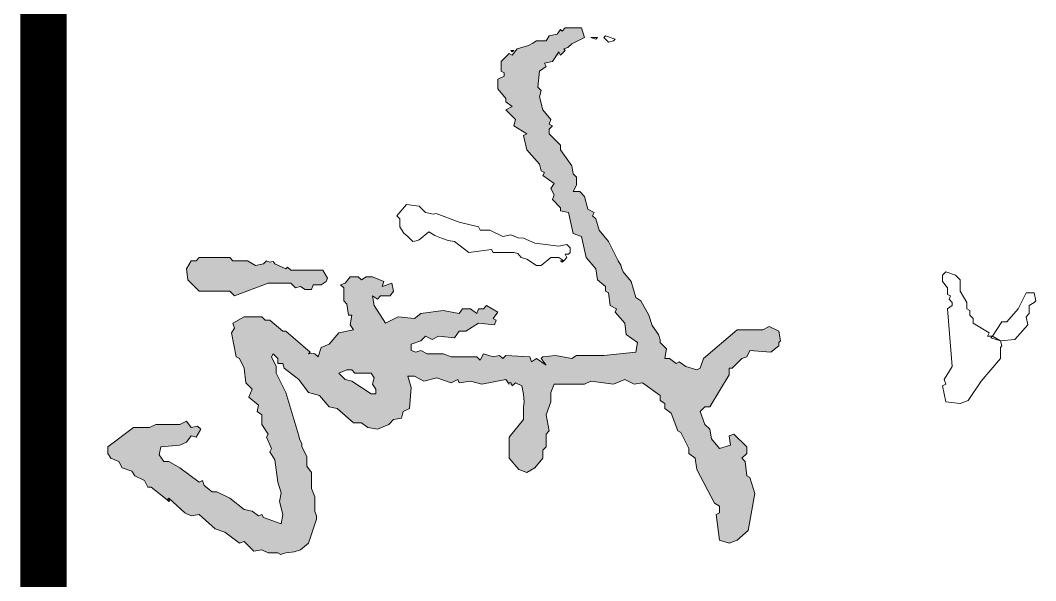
# Model space of a CAD drawing. Extents: x 1188826 to 1909461, y 608442 to 1651179.
# Drawn here: x 1331012.1 to 1331165.1, y 622544.8 to 622629.2 of the extents above; entities that cross this region are included whole.
import ezdxf

# ---------------------------------------------------------------- set-up
doc = ezdxf.new("R2010")
doc.units = 0
doc.header["$LTSCALE"] = 1000
doc.header["$MEASUREMENT"] = 0
doc.layers.add('图框', color=140, linetype='Continuous')
doc.layers.add('签名', color=7, linetype='Continuous', lineweight=18)

# ---------------------------------------------------------------- blocks, each defined once
blk = doc.blocks.new('tq123')
at = {"layer": '签名'}
h = blk.add_hatch(color=2, dxfattribs=at)
h.dxf.hatch_style = 1
h.paths.add_polyline_path([(-1198.37, 8068.4), (-1194.74, 8068.4), (-1191.11, 8073.24), (-1177.8, 8078.08), (-1176.59, 8080.5), (-1164.5, 8086.54), (-1160.87, 8086.54), (-1157.24, 8091.38), (-1148.77, 8092.59), (-1123.37, 8105.9), (-1120.95, 8109.53), (-1116.11, 8109.53), (-1114.91, 8107.11), (-1095.55, 8109.53), (-1093.13, 8116.78), (-1095.55, 8122.83), (-1102.81, 8131.3), (-1130.63, 8136.14), (-1142.73, 8132.51), (-1143.94, 8130.09), (-1154.82, 8128.88), (-1157.24, 8126.46), (-1160.87, 8130.09), (-1165.71, 8130.09), (-1175.39, 8120.41), (-1174.18, 8116.78), (-1166.92, 8117.99), (-1164.5, 8109.53), (-1171.76, 8103.48), (-1179.01, 8102.27), (-1182.64, 8098.64), (-1192.32, 8095.01), (-1195.95, 8098.64), (-1195.95, 8102.27), (-1220.14, 8116.78), (-1224.98, 8116.78), (-1224.98, 8119.2), (-1232.24, 8126.46), (-1233.45, 8130.09), (-1238.28, 8132.51), (-1237.07, 8148.23), (-1241.91, 8154.28), (-1244.33, 8154.28), (-1245.54, 8155.49), (-1252.8, 8154.28), (-1256.43, 8147.02), (-1254.01, 8142.19), (-1254.01, 8122.83), (-1232.24, 8097.43), (-1224.98, 8095.01), (-1223.77, 8092.59), (-1226.19, 8084.13), (-1229.82, 8079.29), (-1228.61, 8076.87), (-1232.24, 8072.03), (-1232.24, 8068.4), (-1239.49, 8069.61), (-1244.33, 8064.77), (-1246.31, 8064.93), (-1250.38, 8063.56), (-1254.01, 8061.14), (-1257.19, 8058.94), (-1264.9, 8056.3), (-1275.78, 8050.26), (-1278.2, 8046.63), (-1290.3, 8043), (-1297.55, 8036.95), (-1299.31, 8036.16), (-1302.59, 8035.21), (-1306.02, 8033.32), (-1320.54, 8026.06), (-1329, 8018.81), (-1337.47, 8016.39), (-1339.89, 8013.97), (-1342.31, 8015.18), (-1344.73, 8010.34), (-1354.41, 8007.92), (-1358.03, 8004.29), (-1358.03, 7999.45), (-1362.87, 8001.87), (-1368.92, 8001.87), (-1371.34, 7999.45), (-1377.39, 7998.24), (-1389.48, 7989.78), (-1393.11, 7989.78), (-1401.58, 7981.31), (-1405.21, 7981.31), (-1407.63, 7983.73), (-1408.84, 7981.31), (-1412.47, 7982.52), (-1419.72, 7976.47), (-1429.4, 7974.05), (-1434.24, 7975.26), (-1436.66, 7972.84), (-1448.75, 7974.05), (-1452.38, 7978.89), (-1454.8, 7977.68), (-1456.01, 7983.73), (-1460.39, 7987.59), (-1460.85, 7989.78), (-1464.48, 7993.41), (-1465.69, 7992.2), (-1466.72, 7995.31), (-1469.32, 7998.24), (-1474.16, 8007.92), (-1481.41, 8005.5), (-1481.41, 7993.41), (-1478.99, 7990.99), (-1480.2, 7989.78), (-1476.58, 7987.36), (-1475.37, 7981.31), (-1471.74, 7978.89), (-1471.74, 7971.63), (-1469.57, 7968.39), (-1468.11, 7965.58), (-1465.69, 7957.12), (-1460.85, 7953.49), (-1462.06, 7951.07), (-1456.01, 7945.02), (-1448.75, 7945.02), (-1447.55, 7947.44), (-1445.13, 7947.44), (-1442.71, 7942.6), (-1435.45, 7942.6), (-1428.19, 7948.65), (-1425.77, 7948.65), (-1422.14, 7953.49), (-1419.72, 7948.65), (-1412.47, 7955.91), (-1407.63, 7954.7), (-1401.58, 7964.38), (-1400.37, 7961.96), (-1389.48, 7964.38), (-1378.6, 7974.05), (-1373.76, 7975.26), (-1372.55, 7977.68), (-1370.13, 7976.47), (-1364.08, 7984.94), (-1360.45, 7982.52), (-1355.62, 7984.94), (-1351.99, 7983.73), (-1345.94, 7989.78), (-1343.52, 7989.78), (-1342.31, 7995.82), (-1326.59, 7999.45), (-1324.17, 8005.5), (-1308.44, 8009.13), (-1299.97, 8016.39), (-1291.51, 8017.6), (-1286.67, 8023.65), (-1283.04, 8023.65), (-1281.83, 8026.06), (-1272.15, 8027.27), (-1269.73, 8032.11), (-1267.31, 8030.9), (-1258.85, 8038.16), (-1250.38, 8039.37), (-1244.33, 8047.84), (-1237.07, 8046.63), (-1234.66, 8022.44), (-1234.66, 8001.87), (-1232.24, 7998.24), (-1234.66, 7986.15), (-1233.45, 7976.47), (-1232.24, 7975.26), (-1227.4, 7978.89), (-1232.24, 7971.63), (-1229.82, 7968), (-1233.45, 7966.79), (-1234.66, 7948.65), (-1232.24, 7946.23), (-1234.66, 7943.81), (-1233.45, 7938.97), (-1235.87, 7931.72), (-1231.03, 7929.3), (-1233.45, 7926.88), (-1233.45, 7907.52), (-1235.87, 7901.48), (-1235.87, 7889.38), (-1238.28, 7884.54), (-1237.07, 7880.91), (-1238.28, 7877.28), (-1243.12, 7877.28), (-1245.54, 7884.54), (-1249.17, 7888.17), (-1246.75, 7893.01), (-1249.17, 7897.85), (-1247.96, 7909.94), (-1252.8, 7913.57), (-1252.8, 7918.41), (-1258.85, 7928.09), (-1257.64, 7940.18), (-1261.27, 7941.39), (-1262.48, 7938.97), (-1267.31, 7942.6), (-1272.15, 7934.14), (-1269.73, 7931.72), (-1269.73, 7928.09), (-1266.11, 7926.88), (-1269.73, 7922.04), (-1269.73, 7915.99), (-1266.11, 7913.57), (-1268.52, 7901.48), (-1266.11, 7884.54), (-1262.48, 7879.7), (-1263.69, 7867.61), (-1258.85, 7857.93), (-1272.15, 7849.46), (-1279.41, 7848.25), (-1276.99, 7851.88), (-1279.41, 7854.3), (-1279.41, 7861.56), (-1283.04, 7863.98), (-1289.09, 7862.77), (-1286.67, 7855.51), (-1290.3, 7856.72), (-1293.93, 7848.25), (-1293.93, 7843.42), (-1291.51, 7839.79), (-1293.93, 7837.37), (-1293.93, 7831.32), (-1289.09, 7827.69), (-1287.88, 7824.06), (-1285.46, 7826.48), (-1275.78, 7826.48), (-1273.36, 7828.9), (-1264.9, 7830.11), (-1264.9, 7832.53), (-1257.64, 7831.32), (-1254.01, 7833.74), (-1251.59, 7822.85), (-1243.12, 7815.59), (-1240.7, 7809.55), (-1233.45, 7807.13), (-1235.87, 7804.71), (-1236.12, 7803.41), (-1237.2, 7800.94), (-1237.07, 7801.08), (-1235.87, 7799.87), (-1237.2, 7800.94), (-1252.8, 7782.94), (-1252.8, 7780.52), (-1261.27, 7770.84), (-1261.27, 7767.21), (-1263.69, 7764.79), (-1263.69, 7751.49), (-1258.85, 7743.02), (-1255.22, 7744.23), (-1251.59, 7741.81), (-1233.45, 7745.44), (-1232.24, 7747.86), (-1224.98, 7751.49), (-1214.09, 7752.7), (-1209.25, 7757.53), (-1203.21, 7755.11), (-1197.16, 7762.37), (-1192.32, 7761.16), (-1189.9, 7764.79), (-1182.64, 7764.79), (-1175.39, 7769.63), (-1172.97, 7768.42), (-1164.5, 7772.05), (-1162.08, 7770.84), (-1156.03, 7774.47), (-1140.31, 7776.71), (-1140.31, 7776.89), (-1140.16, 7776.74), (-1139.1, 7776.89), (-1131.11, 7779.42), (-1124.58, 7778.1), (-1114.91, 7780.52), (-1107.65, 7779.31), (-1112.49, 7766), (-1114.91, 7764.79), (-1113.7, 7762.37), (-1117.32, 7757.53), (-1118.53, 7751.49), (-1127, 7740.6), (-1131.84, 7730.92), (-1131.84, 7727.29), (-1136.68, 7721.25), (-1140.31, 7720.04), (-1139.1, 7717.62), (-1149.98, 7703.1), (-1154.82, 7694.63), (-1154.82, 7691.01), (-1159.66, 7687.38), (-1165.71, 7688.59), (-1166.92, 7703.1), (-1169.34, 7707.94), (-1174.18, 7711.57), (-1172.97, 7715.2), (-1179.01, 7718.83), (-1181.43, 7716.41), (-1180.22, 7711.57), (-1185.06, 7707.94), (-1182.64, 7703.1), (-1182.64, 7684.96), (-1180.22, 7680.12), (-1180.22, 7668.02), (-1165.71, 7648.67), (-1160.87, 7648.67), (-1157.24, 7651.09), (-1154.82, 7657.14), (-1149.98, 7659.56), (-1147.56, 7666.81), (-1143.94, 7669.23), (-1140.31, 7676.49), (-1135.47, 7678.91), (-1135.47, 7681.33), (-1125.79, 7693.42), (-1127, 7694.63), (-1116.11, 7706.73), (-1113.7, 7711.57), (-1114.91, 7717.62), (-1104.02, 7729.71), (-1101.6, 7736.97), (-1093.13, 7747.86), (-1094.34, 7751.49), (-1087.08, 7758.74), (-1088.29, 7764.79), (-1085.87, 7769.63), (-1085.87, 7776.89), (-1084.68, 7779.19), (-1085.51, 7781.06), (-1085.87, 7782.94), (-1086.65, 7789.1), (-1088.29, 7793.82), (-1093.13, 7799.87), (-1111.28, 7805.92), (-1113.7, 7805.92), (-1116.96, 7804.75), (-1118.53, 7804.71), (-1128.21, 7804.71), (-1134.26, 7802.29), (-1146.35, 7802.29), (-1151.19, 7798.66), (-1158.45, 7798.66), (-1165.71, 7795.03), (-1166.58, 7794.81), (-1168.13, 7795.03), (-1171.88, 7793.08), (-1174.18, 7792.61), (-1206.83, 7782.94), (-1221.35, 7775.68), (-1226.19, 7775.68), (-1233.45, 7772.05), (-1235.87, 7773.26), (-1232.24, 7776.89), (-1228.61, 7776.89), (-1228.61, 7780.52), (-1224.98, 7781.73), (-1216.51, 7792.61), (-1206.83, 7799.87), (-1204.42, 7808.34), (-1195.95, 7815.59), (-1194.74, 7821.64), (-1183.85, 7833.74), (-1183.85, 7839.79), (-1180.22, 7844.62), (-1179.01, 7851.88), (-1182.64, 7860.35), (-1186.27, 7863.98), (-1187.48, 7870.03), (-1192.32, 7871.24), (-1194.74, 7876.07), (-1210.46, 7877.28), (-1218.93, 7874.86), (-1218.93, 7879.7), (-1215.3, 7886.96), (-1217.72, 7896.64), (-1214.09, 7907.52), (-1216.51, 7912.36), (-1214.09, 7913.57), (-1215.3, 7922.04), (-1212.88, 7930.51), (-1216.51, 7948.65), (-1212.88, 7951.07), (-1211.67, 7953.49), (-1214.09, 7955.91), (-1211.67, 7960.75), (-1205.35, 7961.9), (-1199.48, 7962.37), (-1195.95, 7961.96), (-1186.27, 7961.96), (-1172.97, 7951.07), (-1157.24, 7951.07), (-1148.77, 7958.33), (-1146.35, 7964.38), (-1149.98, 7970.42), (-1157.24, 7976.47), (-1163.29, 7976.47), (-1165.71, 7978.89), (-1175.39, 7978.89), (-1177.8, 7981.31), (-1189.9, 7978.89), (-1199.58, 7982.52), (-1206.83, 7982.52), (-1212.88, 7984.94), (-1212.88, 8007.92), (-1215.3, 8012.76), (-1212.88, 8029.69), (-1216.51, 8038.16), (-1212.88, 8045.42), (-1214.09, 8051.47), (-1204.42, 8064.77), (-1200.79, 8064.77)])
h.paths.add_polyline_path([(-1205.63, 7850.67), (-1205.63, 7847.04), (-1215.3, 7832.53), (-1216.51, 7827.69), (-1221.35, 7822.85), (-1223.77, 7828.9), (-1223.77, 7832.53), (-1221.35, 7834.95), (-1221.35, 7847.04), (-1217.72, 7849.46), (-1212.88, 7848.25), (-1209.25, 7850.67)], flags=16)
h = blk.add_hatch(color=2, dxfattribs=at)
h.dxf.hatch_style = 1
h.paths.add_polyline_path([(-1306.02, 7743.02), (-1308.44, 7740.6), (-1308.44, 7717.62), (-1306.02, 7715.2), (-1306.02, 7711.57), (-1299.97, 7707.94), (-1291.51, 7709.15), (-1283.04, 7717.62), (-1283.04, 7740.6), (-1279.41, 7744.23), (-1289.09, 7769.63), (-1289.09, 7786.56), (-1285.46, 7790.19), (-1286.67, 7793.82), (-1284.25, 7797.45), (-1284.25, 7802.29), (-1287.88, 7803.5), (-1287.88, 7809.55), (-1290.3, 7813.18), (-1292.72, 7814.38), (-1298.76, 7810.76), (-1298.76, 7786.56), (-1301.18, 7784.14), (-1299.97, 7782.94), (-1304.94, 7771.35), (-1304.81, 7770.84), (-1306.02, 7768.42), (-1303.6, 7766), (-1302.39, 7759.95), (-1306.02, 7753.9)])
at = {"layer": '图框', "const_width": 35}
blk.add_lwpolyline([(-6995.07, 7600.33), (4.93, 7600.33)], dxfattribs=at)
at = {"layer": '签名', "color": 2, "elevation": 9704994.47}
for points in [[(-1274.57, 8346.61), (-1275.78, 8347.82), (-1281.83, 8346.61), (-1281.83, 8340.56), (-1269.73, 8334.51), (-1260.06, 8326.05), (-1260.06, 8322.42), (-1249.17, 8315.16), (-1245.54, 8321.21), (-1246.75, 8332.09), (-1257.64, 8341.77), (-1263.69, 8340.56), (-1266.11, 8342.98), (-1272.15, 8342.98), (-1274.57, 8346.61)], [(-1240.7, 8321.21), (-1241.91, 8322.42), (-1245.54, 8321.21), (-1247.96, 8313.95), (-1249.17, 8315.16), (-1249.17, 8311.53), (-1251.59, 8312.74), (-1258.85, 8300.64), (-1262.48, 8300.64), (-1264.9, 8298.22), (-1268.52, 8298.22), (-1269.73, 8295.81), (-1274.57, 8295.81), (-1283.04, 8290.97), (-1291.51, 8290.97), (-1295.14, 8287.34), (-1297.55, 8280.08), (-1295.14, 8277.66), (-1290.3, 8277.66), (-1285.46, 8281.29), (-1280.62, 8281.29), (-1279.41, 8283.71), (-1276.99, 8282.5), (-1274.57, 8284.92), (-1272.15, 8284.92), (-1269.73, 8281.29), (-1226.19, 8284.92), (-1216.51, 8278.87), (-1212.88, 8280.08), (-1211.67, 8277.66), (-1199.58, 8280.08), (-1198.37, 8290.97), (-1200.79, 8297.02), (-1215.3, 8306.69), (-1232.24, 8321.21), (-1240.7, 8321.21)], [(-1244.33, 8154.28), (-1245.54, 8155.49), (-1252.8, 8154.28), (-1256.43, 8147.02), (-1254.01, 8142.19), (-1254.01, 8122.83), (-1232.24, 8097.43), (-1224.98, 8095.01), (-1223.77, 8092.59), (-1226.19, 8084.13), (-1229.82, 8079.29), (-1228.61, 8076.87), (-1232.24, 8072.03), (-1232.24, 8068.4), (-1239.49, 8069.61), (-1244.33, 8064.77), (-1246.31, 8064.93), (-1250.38, 8063.56), (-1254.01, 8061.14), (-1257.19, 8058.94), (-1264.9, 8056.3), (-1275.78, 8050.26), (-1278.2, 8046.63), (-1290.3, 8043), (-1297.55, 8036.95), (-1299.31, 8036.16), (-1302.59, 8035.21), (-1306.02, 8033.32), (-1320.54, 8026.06), (-1329, 8018.81), (-1337.47, 8016.39), (-1339.89, 8013.97), (-1342.31, 8015.18), (-1344.73, 8010.34), (-1354.41, 8007.92), (-1358.03, 8004.29), (-1358.03, 7999.45), (-1362.87, 8001.87), (-1368.92, 8001.87), (-1371.34, 7999.45), (-1377.39, 7998.24), (-1389.48, 7989.78), (-1393.11, 7989.78), (-1401.58, 7981.31), (-1405.21, 7981.31), (-1407.63, 7983.73), (-1408.84, 7981.31), (-1412.47, 7982.52), (-1419.72, 7976.47), (-1429.4, 7974.05), (-1434.24, 7975.26), (-1436.66, 7972.84), (-1448.75, 7974.05), (-1452.38, 7978.89), (-1454.8, 7977.68), (-1456.01, 7983.73), (-1463.27, 7988.57), (-1460.85, 7989.78), (-1464.48, 7993.41), (-1465.69, 7992.2), (-1466.72, 7995.31), (-1469.32, 7998.24), (-1474.16, 8007.92), (-1481.41, 8005.5), (-1481.41, 7993.41), (-1478.99, 7990.99), (-1480.2, 7989.78), (-1476.58, 7987.36), (-1475.37, 7981.31), (-1471.74, 7978.89), (-1471.74, 7971.63), (-1469.8, 7968.84), (-1468.11, 7965.58), (-1465.69, 7957.12), (-1460.85, 7953.49), (-1462.06, 7951.07), (-1456.01, 7945.02), (-1448.75, 7945.02), (-1447.55, 7947.44), (-1445.13, 7947.44), (-1442.71, 7942.6), (-1435.45, 7942.6), (-1428.19, 7948.65), (-1425.77, 7948.65), (-1422.14, 7953.49), (-1419.72, 7948.65), (-1412.47, 7955.91), (-1407.63, 7954.7), (-1401.58, 7964.38), (-1400.37, 7961.96), (-1389.48, 7964.38), (-1378.6, 7974.05), (-1373.76, 7975.26), (-1372.55, 7977.68), (-1370.13, 7976.47), (-1364.08, 7984.94), (-1360.45, 7982.52), (-1355.62, 7984.94), (-1351.99, 7983.73), (-1345.94, 7989.78), (-1343.52, 7989.78), (-1342.31, 7995.82), (-1326.59, 7999.45), (-1324.17, 8005.5), (-1308.44, 8009.13), (-1299.97, 8016.39), (-1291.51, 8017.6), (-1286.67, 8023.65), (-1283.04, 8023.65), (-1281.83, 8026.06), (-1272.15, 8027.27), (-1269.73, 8032.11), (-1267.31, 8030.9), (-1258.85, 8038.16), (-1250.38, 8039.37), (-1244.33, 8047.84), (-1237.07, 8046.63), (-1234.66, 8022.44), (-1234.66, 8001.87), (-1232.24, 7998.24), (-1234.66, 7986.15), (-1233.45, 7976.47), (-1232.24, 7975.26), (-1227.4, 7978.89), (-1232.24, 7971.63), (-1229.82, 7968), (-1233.45, 7966.79), (-1234.66, 7948.65), (-1232.24, 7946.23), (-1234.66, 7943.81), (-1233.45, 7938.97), (-1235.87, 7931.72), (-1231.03, 7929.3), (-1233.45, 7926.88), (-1233.45, 7907.52), (-1235.87, 7901.48), (-1235.87, 7889.38), (-1238.28, 7884.54), (-1237.07, 7880.91), (-1238.28, 7877.28), (-1243.12, 7877.28), (-1245.54, 7884.54), (-1249.17, 7888.17), (-1246.75, 7893.01), (-1249.17, 7897.85), (-1247.96, 7909.94), (-1252.8, 7913.57), (-1252.8, 7918.41), (-1258.85, 7928.09), (-1257.64, 7940.18), (-1261.27, 7941.39), (-1262.48, 7938.97), (-1267.31, 7942.6), (-1272.15, 7934.14), (-1269.73, 7931.72), (-1269.73, 7928.09), (-1266.11, 7926.88), (-1269.73, 7922.04), (-1269.73, 7915.99), (-1266.11, 7913.57), (-1268.52, 7901.48), (-1266.11, 7884.54), (-1262.48, 7879.7), (-1263.69, 7867.61), (-1258.85, 7857.93), (-1272.15, 7849.46), (-1279.41, 7848.25), (-1276.99, 7851.88), (-1279.41, 7854.3), (-1279.41, 7861.56), (-1283.04, 7863.98), (-1289.09, 7862.77), (-1286.67, 7855.51), (-1290.3, 7856.72), (-1293.93, 7848.25), (-1293.93, 7843.42), (-1291.51, 7839.79), (-1293.93, 7837.37), (-1293.93, 7831.32), (-1289.09, 7827.69), (-1287.88, 7824.06), (-1285.46, 7826.48), (-1275.78, 7826.48), (-1273.36, 7828.9), (-1264.9, 7830.11), (-1264.9, 7832.53), (-1257.64, 7831.32), (-1254.01, 7833.74), (-1251.59, 7822.85), (-1243.12, 7815.59), (-1240.7, 7809.55), (-1233.45, 7807.13), (-1235.87, 7804.71), (-1236.12, 7803.41), (-1235.87, 7799.87), (-1237.07, 7801.08), (-1252.8, 7782.94), (-1252.8, 7780.52), (-1261.27, 7770.84), (-1261.27, 7767.21), (-1263.69, 7764.79), (-1263.69, 7751.49), (-1258.85, 7743.02), (-1255.22, 7744.23), (-1251.59, 7741.81), (-1233.45, 7745.44), (-1232.24, 7747.86), (-1224.98, 7751.49), (-1214.09, 7752.7), (-1209.25, 7757.53), (-1203.21, 7755.11), (-1197.16, 7762.37), (-1192.32, 7761.16), (-1189.9, 7764.79), (-1182.64, 7764.79), (-1175.39, 7769.63), (-1172.97, 7768.42), (-1164.5, 7772.05), (-1162.08, 7770.84), (-1156.03, 7774.47), (-1139.1, 7776.89), (-1131.11, 7779.42), (-1124.58, 7778.1), (-1114.91, 7780.52), (-1107.65, 7779.31), (-1112.49, 7766), (-1114.91, 7764.79), (-1113.7, 7762.37), (-1117.32, 7757.53), (-1118.53, 7751.49), (-1127, 7740.6), (-1131.84, 7730.92), (-1131.84, 7727.29), (-1136.68, 7721.25), (-1140.31, 7720.04), (-1139.1, 7717.62), (-1149.98, 7703.1), (-1154.82, 7694.63), (-1154.82, 7691.01), (-1159.66, 7687.38), (-1165.71, 7688.59), (-1166.92, 7703.1), (-1169.34, 7707.94), (-1174.18, 7711.57), (-1172.97, 7715.2), (-1179.01, 7718.83), (-1181.43, 7716.41), (-1180.22, 7711.57), (-1185.06, 7707.94), (-1182.64, 7703.1), (-1182.64, 7684.96), (-1180.22, 7680.12), (-1180.22, 7668.02), (-1165.71, 7648.67), (-1160.87, 7648.67), (-1157.24, 7651.09), (-1154.82, 7657.14), (-1149.98, 7659.56), (-1147.56, 7666.81), (-1143.94, 7669.23), (-1140.31, 7676.49), (-1135.47, 7678.91), (-1135.47, 7681.33), (-1125.79, 7693.42), (-1127, 7694.63), (-1116.11, 7706.73), (-1113.7, 7711.57), (-1114.91, 7717.62), (-1104.02, 7729.71), (-1101.6, 7736.97), (-1093.13, 7747.86), (-1094.34, 7751.49), (-1087.08, 7758.74), (-1088.29, 7764.79), (-1085.87, 7769.63), (-1085.87, 7776.89), (-1084.68, 7779.19), (-1085.51, 7781.06), (-1085.87, 7782.94), (-1086.65, 7789.1), (-1088.29, 7793.82), (-1093.13, 7799.87), (-1111.28, 7805.92), (-1113.7, 7805.92), (-1116.96, 7804.75), (-1118.53, 7804.71), (-1128.21, 7804.71), (-1134.26, 7802.29), (-1146.35, 7802.29), (-1151.19, 7798.66), (-1158.45, 7798.66), (-1165.71, 7795.03), (-1166.58, 7794.81), (-1168.13, 7795.03), (-1171.88, 7793.08), (-1174.18, 7792.61), (-1206.83, 7782.94), (-1221.35, 7775.68), (-1226.19, 7775.68), (-1233.45, 7772.05), (-1235.87, 7773.26), (-1232.24, 7776.89), (-1228.61, 7776.89), (-1228.61, 7780.52), (-1224.98, 7781.73), (-1216.51, 7792.61), (-1206.83, 7799.87), (-1204.42, 7808.34), (-1195.95, 7815.59), (-1194.74, 7821.64), (-1183.85, 7833.74), (-1183.85, 7839.79), (-1180.22, 7844.62), (-1179.01, 7851.88), (-1182.64, 7860.35), (-1186.27, 7863.98), (-1187.48, 7870.03), (-1192.32, 7871.24), (-1194.74, 7876.07), (-1210.46, 7877.28), (-1218.93, 7874.86), (-1218.93, 7879.7), (-1215.3, 7886.96), (-1217.72, 7896.64), (-1214.09, 7907.52), (-1216.51, 7912.36), (-1214.09, 7913.57), (-1215.3, 7922.04), (-1212.88, 7930.51), (-1216.51, 7948.65), (-1212.88, 7951.07), (-1213.88, 7950.4), (-1214.14, 7952.33), (-1214.14, 7952.33), (-1211.67, 7953.49), (-1214.09, 7955.91), (-1211.67, 7960.75), (-1205.35, 7961.9), (-1199.48, 7962.37), (-1195.95, 7961.96), (-1186.27, 7961.96), (-1172.97, 7951.07), (-1157.24, 7951.07), (-1148.77, 7958.33), (-1146.35, 7964.38), (-1149.98, 7970.42), (-1157.24, 7976.47), (-1163.29, 7976.47), (-1165.71, 7978.89), (-1175.39, 7978.89), (-1177.8, 7981.31), (-1189.9, 7978.89), (-1199.58, 7982.52), (-1206.83, 7982.52), (-1212.88, 7984.94), (-1212.88, 8007.92), (-1215.3, 8012.76), (-1212.88, 8029.69), (-1216.51, 8038.16), (-1212.88, 8045.42), (-1214.09, 8051.47), (-1204.42, 8064.77), (-1200.79, 8064.77), (-1198.37, 8068.4), (-1194.74, 8068.4), (-1191.11, 8073.24), (-1177.8, 8078.08), (-1176.59, 8080.5), (-1164.5, 8086.54), (-1160.87, 8086.54), (-1157.24, 8091.38), (-1148.77, 8092.59), (-1123.37, 8105.9), (-1120.95, 8109.53), (-1116.11, 8109.53), (-1114.91, 8107.11), (-1095.55, 8109.53), (-1093.13, 8116.78), (-1095.55, 8122.83), (-1102.81, 8131.3), (-1130.63, 8136.14), (-1142.73, 8132.51), (-1143.94, 8130.09), (-1154.82, 8128.88), (-1157.24, 8126.46), (-1160.87, 8130.09), (-1165.71, 8130.09), (-1175.39, 8120.41), (-1174.18, 8116.78), (-1166.92, 8117.99), (-1164.5, 8109.53), (-1171.76, 8103.48), (-1179.01, 8102.27), (-1182.64, 8098.64), (-1192.32, 8095.01), (-1195.95, 8098.64), (-1195.95, 8102.27), (-1220.14, 8116.78), (-1224.98, 8116.78), (-1224.98, 8119.2), (-1232.24, 8126.46), (-1233.45, 8130.09), (-1238.28, 8132.51), (-1237.07, 8148.23), (-1241.91, 8154.28), (-1244.33, 8154.28)], [(-1471.74, 8029.69), (-1472.95, 8030.9), (-1475.37, 8023.65), (-1474.16, 8022.44), (-1470.53, 8026.06), (-1471.74, 8029.69)], [(-1472.95, 8016.39), (-1474.16, 8017.6), (-1474.16, 8012.76), (-1472.95, 8016.39)], [(-1310.86, 7995.82), (-1312.07, 7997.03), (-1315.7, 7997.03), (-1318.12, 7994.62), (-1316.91, 7988.57), (-1319.33, 7970.42), (-1322.96, 7961.96), (-1323.14, 7957.99), (-1325.38, 7952.28), (-1324.17, 7946.23), (-1329, 7936.55), (-1329, 7929.3), (-1331.42, 7928.09), (-1335.05, 7913.57), (-1341.47, 7896.19), (-1341.47, 7896.19), (-1341.1, 7894.22), (-1342.31, 7888.17), (-1347.15, 7883.33), (-1348.36, 7873.66), (-1339.89, 7866.4), (-1337.47, 7868.82), (-1331.42, 7868.82), (-1326.71, 7871.74), (-1324.17, 7874.86), (-1320.54, 7878.49), (-1321.01, 7881.18), (-1321.75, 7883.33), (-1327.79, 7890.59), (-1325.06, 7895.09), (-1322.96, 7900.27), (-1321.16, 7905.29), (-1320.54, 7909.94), (-1312.07, 7920.83), (-1314.49, 7937.76), (-1312.07, 7938.97), (-1312.07, 7954.7), (-1311.37, 7957.74), (-1308.42, 7960.28), (-1307.23, 7964.38), (-1302.39, 7971.63), (-1302.39, 7975.26), (-1308.44, 7982.52), (-1308.44, 7988.57), (-1306.02, 7992.2), (-1308.44, 7994.62), (-1310.86, 7993.41), (-1310.86, 7995.82)], [(-1304.81, 7990.99), (-1306.02, 7992.2), (-1306.02, 7989.78), (-1304.81, 7990.99)], [(-1463.27, 7953.49), (-1464.48, 7954.7), (-1464.48, 7952.28), (-1463.27, 7953.49)], [(-1209.25, 7850.67), (-1205.63, 7850.67), (-1205.63, 7847.04), (-1215.3, 7832.53), (-1216.51, 7827.69), (-1221.35, 7822.85), (-1223.77, 7828.9), (-1223.77, 7832.53), (-1221.35, 7834.95), (-1221.35, 7847.04), (-1217.72, 7849.46), (-1212.88, 7848.25), (-1209.25, 7850.67)], [(-1290.3, 7813.18), (-1292.72, 7814.38), (-1298.76, 7810.76), (-1298.76, 7786.56), (-1301.18, 7784.14), (-1299.97, 7782.94), (-1303.6, 7774.47), (-1305.42, 7773.26), (-1304.81, 7770.84), (-1306.02, 7768.42), (-1303.6, 7766), (-1302.39, 7759.95), (-1306.02, 7753.9), (-1306.02, 7743.02), (-1308.44, 7740.6), (-1308.44, 7717.62), (-1306.02, 7715.2), (-1306.02, 7711.57), (-1299.97, 7707.94), (-1291.51, 7709.15), (-1283.04, 7717.62), (-1283.04, 7740.6), (-1279.41, 7744.23), (-1289.09, 7769.63), (-1289.09, 7786.56), (-1285.46, 7790.19), (-1286.67, 7793.82), (-1284.25, 7797.45), (-1284.25, 7802.29), (-1287.88, 7803.5), (-1287.88, 7809.55), (-1290.3, 7813.18)], [(-1124.58, 7694.63), (-1125.79, 7695.84), (-1125.79, 7693.42), (-1124.58, 7694.63)]]:
    blk.add_lwpolyline(points, dxfattribs=at)

msp = doc.modelspace()

# ---------------------------------------------------------------- block references
at = {"xscale": 0.2, "yscale": 0.2, "zscale": 0.2, "rotation": 270}
msp.add_blockref('tq123', (1329495.54, 622331.78), dxfattribs=at)

doc.saveas('drawing.dxf')
